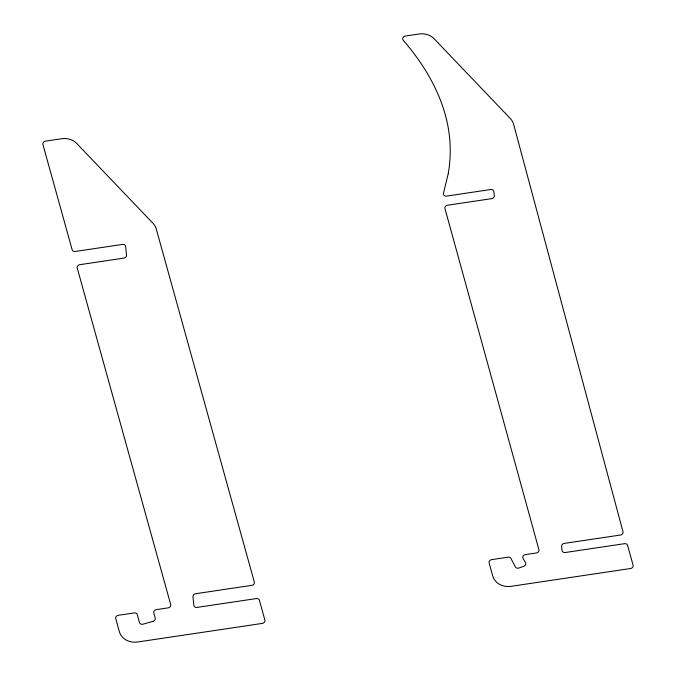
<?xml version="1.0" encoding="UTF-8"?>
<svg xmlns="http://www.w3.org/2000/svg" width="676" height="676" viewBox="0 0 676 676"><rect width="100%" height="100%" fill="white"/><g stroke="black" fill="none" stroke-linecap="round" stroke-linejoin="round"><path stroke-width="1.01" d="M448.239 173.707L443.515 193.066A2.915 2.535 -17.1 0 0 446.549 196.108L490.725 189.525A2.915 2.535 -17.1 0 1 493.86 191.629L494.266 195.685A2.915 2.535 -17.1 0 1 491.646 198.651L447.512 205.225A2.915 2.535 -17.1 0 0 444.96 208.563L538.907 549.63A2.915 2.535 -17.1 0 1 536.355 552.968L525.404 554.599A2.915 2.535 -17.1 0 0 523.063 558.452L525.472 562.618A2.915 2.535 -17.1 0 1 523.756 566.319L518.864 568.034A2.915 2.535 -17.1 0 1 515.357 566.885L510.938 558.486A2.915 2.535 -17.1 0 0 508.048 557.185L491.68 559.627A2.915 2.535 -17.1 0 0 489.128 562.956L492.719 575.901A17.517 15.21 -17.1 0 0 511.09 586.32L630.539 568.516A2.915 2.535 -17.1 0 0 633.091 565.178L627.598 545.414A2.915 2.535 -17.1 0 0 624.539 543.673L565.17 552.529A2.915 2.535 -17.1 0 1 562.035 550.425L561.629 546.369A2.915 2.535 -17.1 0 1 564.249 543.403L620.433 535.029A2.915 2.535 -17.1 0 0 622.985 531.699L513.608 124.266A17.517 15.21 -17.1 0 0 510.321 118.52L434.051 38.701A17.517 15.21 -17.1 0 0 418.951 34.011L405.304 36.048A2.915 2.535 -17.1 0 0 403.217 40.247C428.491 69.442 448.416 105.49 450.098 144.808A170.048 147.714 -17.1 0 1 448.239 173.707M153.072 621.312L142.966 624.193A2.915 2.535 -17.1 0 1 139.476 622.545L137.296 614.653A2.915 2.535 -17.1 0 0 134.228 612.912L118.3 615.295A2.915 2.535 -17.1 0 0 115.748 618.625L119.331 631.57A17.517 15.21 -17.1 0 0 137.71 641.989L262.33 623.407A2.915 2.535 -17.1 0 0 264.882 620.069L259.398 600.305A2.915 2.535 -17.1 0 0 256.331 598.573L196.961 607.42A2.915 2.535 -17.1 0 1 193.835 605.316L192.964 596.697A2.915 2.535 -17.1 0 1 195.584 593.731L251.768 585.357A2.915 2.535 -17.1 0 0 254.32 582.028L156.257 228.987A17.517 15.21 -17.1 0 0 152.979 223.266L76.692 143.439A17.517 15.21 -17.1 0 0 61.601 138.749L45.461 141.157A2.915 2.535 -17.1 0 0 42.909 144.487L72.146 249.74A2.915 2.535 -17.1 0 0 75.205 251.472L122.525 244.416A2.915 2.535 -17.1 0 1 125.651 246.529L126.522 255.148A2.915 2.535 -17.1 0 1 123.902 258.105L79.776 264.688A2.915 2.535 -17.1 0 0 77.225 268.017L170.698 604.521A2.915 2.535 -17.1 0 1 168.147 607.859L156.333 609.617A2.915 2.535 -17.1 0 0 153.782 612.955L155.201 618.067A2.915 2.535 -17.1 0 1 153.072 621.312"/></g></svg>
